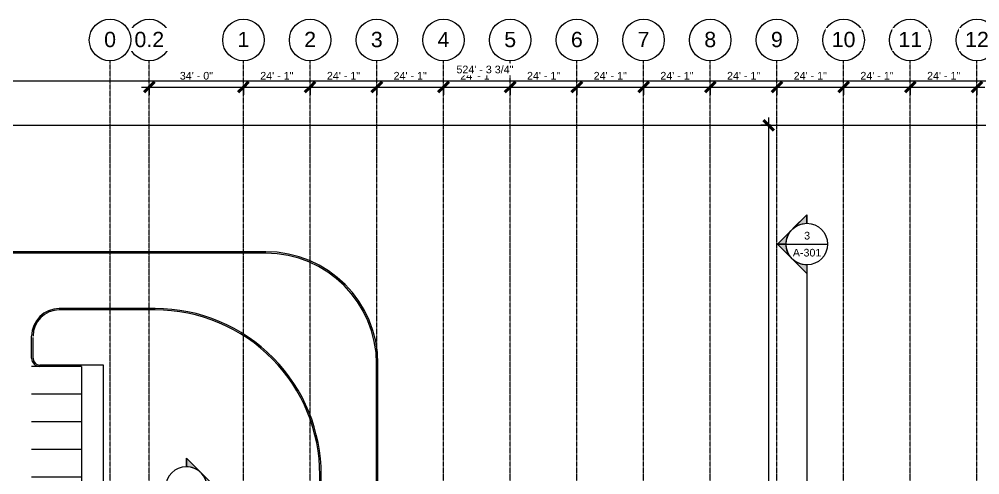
# Model space of a CAD drawing. Header units: inches. Extents: x 19480 to 29385, y -26609 to -18437.
# Drawn here: x 21825 to 25988, y -20410 to -18437 of the extents above; entities that cross this region are included whole.
import ezdxf

# ---------------------------------------------------------------- set-up
doc = ezdxf.new("R2010")
doc.units = ezdxf.units.IN
doc.header["$MEASUREMENT"] = 0
doc.linetypes.add('Center', pattern=[1.25, 0.25, -0.1875, 0.625, -0.1875])
doc.linetypes.add('Grid Line 1_2_', pattern=[0.875, 0.5, -0.125, 0.125, -0.125])
for name, color, linetype, lineweight in [('A-ANNO-DIMS', 211, 'Continuous', 9), ('A-ANNO-DIMS-360', 211, 'Continuous', 9), ('A-PROP-LINE', 214, 'Center', 15), ('A-SITE-CURB', 90, 'Continuous', 9), ('A-SITE-ROAD', 130, 'Continuous', 9), ('A-SITE-SWLK', 140, 'Continuous', 9), ('G-ANNO-SYMB', 111, 'Continuous', 9), ('L-SITE', 91, 'Continuous', 9), ('S-GRID', 1, 'Continuous', 9), ('S-GRID-IDEN', 1, 'Continuous', 9)]:
    doc.layers.add(name, color=color, linetype=linetype, lineweight=lineweight)
doc.styles.add('Arial', font='arial.ttf', dxfattribs={"height": 66.388473})
doc.styles.add('Arial_1', font='arial.ttf', dxfattribs={"height": 33.194237})
doc.dimstyles.new('Linear_-_3_32__Arial', dxfattribs={"dimscale": 12, "dimtxt": 33.75, "dimasz": 3.75, "dimexe": 2.8125, "dimexo": 1.875, "dimgap": 1.875, "dimtad": 1, "dimdec": 3, "dimrnd": 0.125, "dimzin": 1, "dimdsep": 46, "dimlunit": 4, "dimtxsty": 'Arial_1', "dimblk1": 'OBLIQUE', "dimblk2": 'OBLIQUE', "dimsah": 1, "dimcen": 0.09, "dimdle": 2.8125, "dimazin": 0, "dimtfac": 1, "dimtdec": 4, "dimtix": 1, "dimtmove": 0, "dimatfit": 3, "dimfxl": 1, "dimtvp": 1, "dimtfill": 1, "dimfrac": 2, "dimtolj": 1, "dimtzin": 0, "dimarcsym": 2})

# ---------------------------------------------------------------- blocks, each defined once
blk = doc.blocks.new('Parking_Stall_Multiple - Parking_Stall_Multiple-396552-Site Plan - Phase 1')
at = {"layer": 'L-SITE'}
for p, q in [((0, 2760), (0, 2880)), ((0, 2880), (216, 2880)), ((0, 2760), (216, 2760)), ((0, 2640), (0, 2760)), ((0, 2760), (216, 2760)), ((0, 2640), (216, 2640)), ((0, 2520), (0, 2640)), ((0, 2640), (216, 2640)), ((0, 2520), (216, 2520)), ((0, 2400), (0, 2520)), ((0, 2520), (216, 2520)), ((0, 2400), (216, 2400)), ((0, 2280), (0, 2400)), ((0, 2400), (216, 2400)), ((0, 2280), (216, 2280)), ((0, 2160), (0, 2280)), ((0, 2280), (216, 2280)), ((0, 2160), (216, 2160)), ((0, 2040), (0, 2160)), ((0, 2160), (216, 2160)), ((0, 2040), (216, 2040)), ((0, 1920), (0, 2040)), ((0, 2040), (216, 2040)), ((0, 1920), (216, 1920)), ((0, 1800), (0, 1920)), ((0, 1920), (216, 1920)), ((0, 1800), (216, 1800)), ((0, 1680), (0, 1800)), ((0, 1800), (216, 1800)), ((0, 1680), (216, 1680)), ((0, 1560), (0, 1680)), ((0, 1680), (216, 1680)), ((0, 1560), (216, 1560)), ((0, 1440), (0, 1560)), ((0, 1560), (216, 1560)), ((0, 1440), (216, 1440)), ((0, 1320), (0, 1440)), ((0, 1440), (216, 1440)), ((0, 1320), (216, 1320)), ((0, 1200), (0, 1320)), ((0, 1320), (216, 1320)), ((0, 1200), (216, 1200)), ((0, 1080), (0, 1200)), ((0, 1200), (216, 1200)), ((0, 1080), (216, 1080)), ((0, 960), (0, 1080)), ((0, 1080), (216, 1080)), ((0, 960), (216, 960)), ((0, 840), (0, 960)), ((0, 960), (216, 960)), ((0, 840), (216, 840)), ((0, 720), (0, 840)), ((0, 840), (216, 840)), ((0, 720), (216, 720)), ((0, 600), (0, 720)), ((0, 720), (216, 720)), ((0, 600), (216, 600)), ((0, 480), (0, 600)), ((0, 600), (216, 600)), ((0, 480), (216, 480)), ((0, 360), (0, 480)), ((0, 480), (216, 480)), ((0, 360), (216, 360)), ((0, 240), (0, 360)), ((0, 360), (216, 360)), ((0, 240), (216, 240)), ((0, 120), (0, 240)), ((0, 240), (216, 240)), ((0, 120), (216, 120)), ((0, 0), (0, 120)), ((0, 120), (216, 120)), ((0, 0), (216, 0))]:
    blk.add_line(p, q, dxfattribs=at)
blk = doc.blocks.new('Grid - Grid Head - Circle-14747-Site Plan - Phase 1')
at = {"layer": 'S-GRID-IDEN'}
blk.add_circle((0, 0), 0.25, dxfattribs=at)
blk = doc.blocks.new('DIMBLOCK3-Site Plan - Phase 1')
at = {"layer": 'A-ANNO-DIMS-360'}
for p, q in [((22354.6, -18730.9), (22796.4, -18730.9)), ((22388.4, -18721.6), (22388.4, -18764.7)), ((22388.4, -18730.9), (22388.4, -18721.6)), ((22796.4, -18721.6), (22796.4, -18764.7)), ((22796.4, -18730.9), (22796.4, -18721.6))]:
    blk.add_line(p, q, dxfattribs=at)
at = {"layer": 'A-ANNO-DIMS-360', "lineweight": 50}
for p, q in [((22388.4, -18730.9), (22365.9, -18753.4)), ((22388.4, -18730.9), (22410.9, -18708.4)), ((22796.4, -18730.9), (22773.9, -18753.4)), ((22796.4, -18730.9), (22818.9, -18708.4))]:
    blk.add_line(p, q, dxfattribs=at)
at = {"layer": 'A-ANNO-DIMS-360', "color": 0, "insert": (22520.7, -18665.3), "char_height": 33.19, "width": 171.969, "attachment_point": 1, "line_spacing_factor": 0.938532, "style": 'Arial_1', "bg_fill": 3, "box_fill_scale": 1.25, "bg_fill_color": 0, "bg_fill_transparency": 0}
blk.add_mtext('34\' - 0"', dxfattribs=at)
blk = doc.blocks.new('_Oblique')
at = {"color": 0, "linetype": 'ByBlock', "lineweight": -2}
blk.add_line((-0.5, -0.5), (0.5, 0.5), dxfattribs=at)
blk = doc.blocks.new('DIMBLOCK4-Site Plan - Phase 1')
at = {"layer": 'A-ANNO-DIMS-360', "lineweight": 50}
for p, q in [((22796.4, -18730.9), (22773.9, -18753.4)), ((22796.4, -18730.9), (22818.9, -18708.4)), ((23085.4, -18730.9), (23062.9, -18753.4)), ((23085.4, -18730.9), (23107.9, -18708.4))]:
    blk.add_line(p, q, dxfattribs=at)
at = {"layer": 'A-ANNO-DIMS-360'}
for p, q in [((22796.4, -18721.6), (22796.4, -18764.7)), ((22796.4, -18730.9), (22796.4, -18721.6)), ((22796.4, -18730.9), (23085.4, -18730.9)), ((23085.4, -18721.6), (23085.4, -18764.7)), ((23085.4, -18730.9), (23085.4, -18721.6))]:
    blk.add_line(p, q, dxfattribs=at)
at = {"layer": 'A-ANNO-DIMS-360', "color": 0, "insert": (22869.2, -18665.3), "char_height": 33.19, "width": 171.969, "attachment_point": 1, "line_spacing_factor": 0.938532, "style": 'Arial_1', "bg_fill": 3, "box_fill_scale": 1.25, "bg_fill_color": 0, "bg_fill_transparency": 0}
blk.add_mtext('24\' - 1"', dxfattribs=at)
blk = doc.blocks.new('DIMBLOCK5-Site Plan - Phase 1')
at = {"layer": 'A-ANNO-DIMS-360', "lineweight": 50}
for p, q in [((23085.4, -18730.9), (23062.9, -18753.4)), ((23085.4, -18730.9), (23107.9, -18708.4)), ((23374.4, -18730.9), (23351.9, -18753.4)), ((23374.4, -18730.9), (23396.9, -18708.4))]:
    blk.add_line(p, q, dxfattribs=at)
at = {"layer": 'A-ANNO-DIMS-360'}
for p, q in [((23085.4, -18721.6), (23085.4, -18764.7)), ((23085.4, -18730.9), (23085.4, -18721.6)), ((23085.4, -18730.9), (23374.4, -18730.9)), ((23374.4, -18721.6), (23374.4, -18764.7)), ((23374.4, -18730.9), (23374.4, -18721.6))]:
    blk.add_line(p, q, dxfattribs=at)
at = {"layer": 'A-ANNO-DIMS-360', "color": 0, "insert": (23158.2, -18665.3), "char_height": 33.19, "width": 171.969, "attachment_point": 1, "line_spacing_factor": 0.938532, "style": 'Arial_1', "bg_fill": 3, "box_fill_scale": 1.25, "bg_fill_color": 0, "bg_fill_transparency": 0}
blk.add_mtext('24\' - 1"', dxfattribs=at)
blk = doc.blocks.new('DIMBLOCK6-Site Plan - Phase 1')
at = {"layer": 'A-ANNO-DIMS-360', "lineweight": 50}
for p, q in [((23374.4, -18730.9), (23351.9, -18753.4)), ((23374.4, -18730.9), (23396.9, -18708.4)), ((23663.4, -18730.9), (23640.9, -18753.4)), ((23663.4, -18730.9), (23685.9, -18708.4))]:
    blk.add_line(p, q, dxfattribs=at)
at = {"layer": 'A-ANNO-DIMS-360'}
for p, q in [((23374.4, -18721.6), (23374.4, -18764.7)), ((23374.4, -18730.9), (23374.4, -18721.6)), ((23374.4, -18730.9), (23663.4, -18730.9)), ((23663.4, -18721.6), (23663.4, -18764.7)), ((23663.4, -18730.9), (23663.4, -18721.6))]:
    blk.add_line(p, q, dxfattribs=at)
at = {"layer": 'A-ANNO-DIMS-360', "color": 0, "insert": (23447.2, -18665.3), "char_height": 33.19, "width": 171.969, "attachment_point": 1, "line_spacing_factor": 0.938532, "style": 'Arial_1', "bg_fill": 3, "box_fill_scale": 1.25, "bg_fill_color": 0, "bg_fill_transparency": 0}
blk.add_mtext('24\' - 1"', dxfattribs=at)
blk = doc.blocks.new('DIMBLOCK7-Site Plan - Phase 1')
at = {"layer": 'A-ANNO-DIMS-360', "lineweight": 50}
for p, q in [((23663.4, -18730.9), (23640.9, -18753.4)), ((23663.4, -18730.9), (23685.9, -18708.4)), ((23952.4, -18730.9), (23929.9, -18753.4)), ((23952.4, -18730.9), (23974.9, -18708.4))]:
    blk.add_line(p, q, dxfattribs=at)
at = {"layer": 'A-ANNO-DIMS-360'}
for p, q in [((23663.4, -18721.6), (23663.4, -18764.7)), ((23663.4, -18730.9), (23663.4, -18721.6)), ((23663.4, -18730.9), (23952.4, -18730.9)), ((23952.4, -18721.6), (23952.4, -18764.7)), ((23952.4, -18730.9), (23952.4, -18721.6))]:
    blk.add_line(p, q, dxfattribs=at)
at = {"layer": 'A-ANNO-DIMS-360', "color": 0, "insert": (23736.2, -18665.3), "char_height": 33.19, "width": 171.969, "attachment_point": 1, "line_spacing_factor": 0.938532, "style": 'Arial_1', "bg_fill": 3, "box_fill_scale": 1.25, "bg_fill_color": 0, "bg_fill_transparency": 0}
blk.add_mtext('24\' - 1"', dxfattribs=at)
blk = doc.blocks.new('DIMBLOCK8-Site Plan - Phase 1')
at = {"layer": 'A-ANNO-DIMS-360', "lineweight": 50}
for p, q in [((23952.4, -18730.9), (23929.9, -18753.4)), ((23952.4, -18730.9), (23974.9, -18708.4)), ((24241.4, -18730.9), (24218.9, -18753.4)), ((24241.4, -18730.9), (24263.9, -18708.4))]:
    blk.add_line(p, q, dxfattribs=at)
at = {"layer": 'A-ANNO-DIMS-360'}
for p, q in [((23952.4, -18721.6), (23952.4, -18764.7)), ((23952.4, -18730.9), (23952.4, -18721.6)), ((23952.4, -18730.9), (24241.4, -18730.9)), ((24241.4, -18721.6), (24241.4, -18764.7)), ((24241.4, -18730.9), (24241.4, -18721.6))]:
    blk.add_line(p, q, dxfattribs=at)
at = {"layer": 'A-ANNO-DIMS-360', "color": 0, "insert": (24025.2, -18665.3), "char_height": 33.19, "width": 171.969, "attachment_point": 1, "line_spacing_factor": 0.938532, "style": 'Arial_1', "bg_fill": 3, "box_fill_scale": 1.25, "bg_fill_color": 0, "bg_fill_transparency": 0}
blk.add_mtext('24\' - 1"', dxfattribs=at)
blk = doc.blocks.new('DIMBLOCK9-Site Plan - Phase 1')
at = {"layer": 'A-ANNO-DIMS-360', "lineweight": 50}
for p, q in [((24241.4, -18730.9), (24218.9, -18753.4)), ((24241.4, -18730.9), (24263.9, -18708.4)), ((24530.4, -18730.9), (24507.9, -18753.4)), ((24530.4, -18730.9), (24552.9, -18708.4))]:
    blk.add_line(p, q, dxfattribs=at)
at = {"layer": 'A-ANNO-DIMS-360'}
for p, q in [((24241.4, -18721.6), (24241.4, -18764.7)), ((24241.4, -18730.9), (24241.4, -18721.6)), ((24241.4, -18730.9), (24530.4, -18730.9)), ((24530.4, -18721.6), (24530.4, -18764.7)), ((24530.4, -18730.9), (24530.4, -18721.6))]:
    blk.add_line(p, q, dxfattribs=at)
at = {"layer": 'A-ANNO-DIMS-360', "color": 0, "insert": (24314.2, -18665.3), "char_height": 33.19, "width": 171.969, "attachment_point": 1, "line_spacing_factor": 0.938532, "style": 'Arial_1', "bg_fill": 3, "box_fill_scale": 1.25, "bg_fill_color": 0, "bg_fill_transparency": 0}
blk.add_mtext('24\' - 1"', dxfattribs=at)
blk = doc.blocks.new('DIMBLOCK10-Site Plan - Phase 1')
at = {"layer": 'A-ANNO-DIMS-360', "lineweight": 50}
for p, q in [((24530.4, -18730.9), (24507.9, -18753.4)), ((24530.4, -18730.9), (24552.9, -18708.4)), ((24819.4, -18730.9), (24796.9, -18753.4)), ((24819.4, -18730.9), (24841.9, -18708.4))]:
    blk.add_line(p, q, dxfattribs=at)
at = {"layer": 'A-ANNO-DIMS-360'}
for p, q in [((24530.4, -18721.6), (24530.4, -18764.7)), ((24530.4, -18730.9), (24530.4, -18721.6)), ((24530.4, -18730.9), (24819.4, -18730.9)), ((24819.4, -18721.6), (24819.4, -18764.7)), ((24819.4, -18730.9), (24819.4, -18721.6))]:
    blk.add_line(p, q, dxfattribs=at)
at = {"layer": 'A-ANNO-DIMS-360', "color": 0, "insert": (24603.2, -18665.3), "char_height": 33.19, "width": 171.969, "attachment_point": 1, "line_spacing_factor": 0.938532, "style": 'Arial_1', "bg_fill": 3, "box_fill_scale": 1.25, "bg_fill_color": 0, "bg_fill_transparency": 0}
blk.add_mtext('24\' - 1"', dxfattribs=at)
blk = doc.blocks.new('DIMBLOCK11-Site Plan - Phase 1')
at = {"layer": 'A-ANNO-DIMS-360', "lineweight": 50}
for p, q in [((24819.4, -18730.9), (24796.9, -18753.4)), ((24819.4, -18730.9), (24841.9, -18708.4)), ((25108.4, -18730.9), (25085.9, -18753.4)), ((25108.4, -18730.9), (25130.9, -18708.4))]:
    blk.add_line(p, q, dxfattribs=at)
at = {"layer": 'A-ANNO-DIMS-360'}
for p, q in [((24819.4, -18721.6), (24819.4, -18764.7)), ((24819.4, -18730.9), (24819.4, -18721.6)), ((24819.4, -18730.9), (25108.4, -18730.9)), ((25108.4, -18721.6), (25108.4, -18764.7)), ((25108.4, -18730.9), (25108.4, -18721.6))]:
    blk.add_line(p, q, dxfattribs=at)
at = {"layer": 'A-ANNO-DIMS-360', "color": 0, "insert": (24892.2, -18665.3), "char_height": 33.19, "width": 171.969, "attachment_point": 1, "line_spacing_factor": 0.938532, "style": 'Arial_1', "bg_fill": 3, "box_fill_scale": 1.25, "bg_fill_color": 0, "bg_fill_transparency": 0}
blk.add_mtext('24\' - 1"', dxfattribs=at)
blk = doc.blocks.new('DIMBLOCK12-Site Plan - Phase 1')
at = {"layer": 'A-ANNO-DIMS-360', "lineweight": 50}
for p, q in [((25108.4, -18730.9), (25085.9, -18753.4)), ((25108.4, -18730.9), (25130.9, -18708.4)), ((25397.4, -18730.9), (25374.9, -18753.4)), ((25397.4, -18730.9), (25419.9, -18708.4))]:
    blk.add_line(p, q, dxfattribs=at)
at = {"layer": 'A-ANNO-DIMS-360'}
for p, q in [((25108.4, -18721.6), (25108.4, -18764.7)), ((25108.4, -18730.9), (25108.4, -18721.6)), ((25108.4, -18730.9), (25397.4, -18730.9)), ((25397.4, -18721.6), (25397.4, -18764.7)), ((25397.4, -18730.9), (25397.4, -18721.6))]:
    blk.add_line(p, q, dxfattribs=at)
at = {"layer": 'A-ANNO-DIMS-360', "color": 0, "insert": (25181.2, -18665.3), "char_height": 33.19, "width": 171.969, "attachment_point": 1, "line_spacing_factor": 0.938532, "style": 'Arial_1', "bg_fill": 3, "box_fill_scale": 1.25, "bg_fill_color": 0, "bg_fill_transparency": 0}
blk.add_mtext('24\' - 1"', dxfattribs=at)
blk = doc.blocks.new('DIMBLOCK13-Site Plan - Phase 1')
at = {"layer": 'A-ANNO-DIMS-360', "lineweight": 50}
for p, q in [((25397.4, -18730.9), (25374.9, -18753.4)), ((25397.4, -18730.9), (25419.9, -18708.4)), ((25686.4, -18730.9), (25663.9, -18753.4)), ((25686.4, -18730.9), (25708.9, -18708.4))]:
    blk.add_line(p, q, dxfattribs=at)
at = {"layer": 'A-ANNO-DIMS-360'}
for p, q in [((25397.4, -18721.6), (25397.4, -18764.7)), ((25397.4, -18730.9), (25397.4, -18721.6)), ((25397.4, -18730.9), (25686.4, -18730.9)), ((25686.4, -18721.6), (25686.4, -18764.7)), ((25686.4, -18730.9), (25686.4, -18721.6))]:
    blk.add_line(p, q, dxfattribs=at)
at = {"layer": 'A-ANNO-DIMS-360', "color": 0, "insert": (25470.2, -18665.3), "char_height": 33.19, "width": 171.969, "attachment_point": 1, "line_spacing_factor": 0.938532, "style": 'Arial_1', "bg_fill": 3, "box_fill_scale": 1.25, "bg_fill_color": 0, "bg_fill_transparency": 0}
blk.add_mtext('24\' - 1"', dxfattribs=at)
blk = doc.blocks.new('DIMBLOCK14-Site Plan - Phase 1')
at = {"layer": 'A-ANNO-DIMS-360', "lineweight": 50}
for p, q in [((25686.4, -18730.9), (25663.9, -18753.4)), ((25686.4, -18730.9), (25708.9, -18708.4)), ((25975.4, -18730.9), (25952.9, -18753.4)), ((25975.4, -18730.9), (25997.9, -18708.4))]:
    blk.add_line(p, q, dxfattribs=at)
at = {"layer": 'A-ANNO-DIMS-360'}
for p, q in [((25686.4, -18721.6), (25686.4, -18764.7)), ((25686.4, -18730.9), (25686.4, -18721.6)), ((25686.4, -18730.9), (26009.1, -18730.9)), ((25975.4, -18721.6), (25975.4, -18764.7)), ((25975.4, -18730.9), (25975.4, -18721.6))]:
    blk.add_line(p, q, dxfattribs=at)
at = {"layer": 'A-ANNO-DIMS-360', "color": 0, "insert": (25759.2, -18665.3), "char_height": 33.19, "width": 171.969, "attachment_point": 1, "line_spacing_factor": 0.938532, "style": 'Arial_1', "bg_fill": 3, "box_fill_scale": 1.25, "bg_fill_color": 0, "bg_fill_transparency": 0}
blk.add_mtext('24\' - 1"', dxfattribs=at)
blk = doc.blocks.new('DIMBLOCK17-Site Plan - Phase 1')
at = {"layer": 'A-ANNO-DIMS-360'}
for p, q in [((20696.5, -18874), (20696.5, -18669.9)), ((26988.2, -18874), (26988.2, -18669.9)), ((20662.7, -18703.6), (27021.9, -18703.6)), ((20696.5, -18703.6), (20696.5, -18874)), ((26988.2, -18703.6), (26988.2, -18874))]:
    blk.add_line(p, q, dxfattribs=at)
at = {"layer": 'A-ANNO-DIMS-360', "lineweight": 50}
for p, q in [((20696.5, -18703.6), (20719, -18681.1)), ((26988.2, -18703.6), (27010.7, -18681.1)), ((20696.5, -18703.6), (20674, -18726.1)), ((26988.2, -18703.6), (26965.7, -18726.1))]:
    blk.add_line(p, q, dxfattribs=at)
at = {"layer": 'A-ANNO-DIMS-360', "color": 0, "insert": (23719.5, -18638.1), "char_height": 33.194, "width": 294.715, "attachment_point": 1, "line_spacing_factor": 0.938532, "style": 'Arial_1', "bg_fill": 3, "box_fill_scale": 1.25, "bg_fill_color": 0, "bg_fill_transparency": 0}
blk.add_mtext('524\' - 3 3/4"', dxfattribs=at)
blk = doc.blocks.new('Section - Section Head - Filled-1526-Site Plan - Phase 1')
at = {"layer": 'G-ANNO-SYMB'}
h = blk.add_hatch(color=256, dxfattribs=at)
edge = h.paths.add_edge_path(flags=0)
edge.add_line((-0.427, 0.177), (-0.25, 0.354))
edge.add_line((-0.25, 0.354), (-0.25, 0.25))
edge.add_arc((-0.25, 0), 0.25, 90, 135)
h = blk.add_hatch(color=256, dxfattribs=at)
edge = h.paths.add_edge_path(flags=0)
edge.add_arc((-0.25, 0), 0.25, 45, 90)
edge.add_line((-0.25, 0.25), (-0.25, 0.354))
edge.add_line((-0.25, 0.354), (-0.073, 0.177))
h = blk.add_hatch(color=256, dxfattribs=at)
edge = h.paths.add_edge_path(flags=0)
edge.add_arc((-0.25, 0), 0.25, 137.9216, 180)
edge.add_line((-0.5, 0), (-0.604, 0))
edge.add_line((-0.604, 0), (-0.436, 0.168))
h = blk.add_hatch(color=256, dxfattribs=at)
edge = h.paths.add_edge_path(flags=0)
edge.add_line((-0.064, 0.168), (0.104, 0))
edge.add_line((0.104, 0), (0, 0))
edge.add_arc((-0.25, 0), 0.25, 0, 42.0784)
for p, q in [((-0.25, 0.354), (-0.604, 0)), ((-0.25, 0.354), (-0.427, 0.177)), ((-0.25, 0.354), (0.104, 0)), ((-0.25, 0.25), (-0.25, 0.354)), ((-0.073, 0.177), (-0.25, 0.354)), ((-0.25, 0.354), (-0.25, 0.25)), ((-0.436, 0.168), (-0.604, 0)), ((0.104, 0), (-0.064, 0.168)), ((-0.604, 0), (-0.5, 0)), ((0, 0), (0.104, 0)), ((-0.5, 0), (-0.604, 0)), ((0, 0), (0.104, 0))]:
    blk.add_line(p, q, dxfattribs=at)
for start, end in [(360, 180), (90, 135), (45, 90), (137.9216, 180), (0, 42.0784), (180, 360)]:
    blk.add_arc((-0.25, 0), 0.25, start, end, dxfattribs=at)
blk = doc.blocks.new('DIMBLOCK43-Site Plan - Phase 1')
at = {"layer": 'A-ANNO-DIMS-360'}
for p, q in [((25081.4, -18896.5), (25038.4, -18896.5)), ((25072.1, -18862.8), (25072.1, -22350.1)), ((25072.1, -18896.5), (25081.4, -18896.5)), ((25081.4, -22350.1), (25038.4, -22350.1)), ((25072.1, -22350.1), (25081.4, -22350.1))]:
    blk.add_line(p, q, dxfattribs=at)
at = {"layer": 'A-ANNO-DIMS-360', "lineweight": 50}
for p, q in [((25072.1, -18896.5), (25049.6, -18874)), ((25072.1, -18896.5), (25094.6, -18919)), ((25072.1, -22350.1), (25049.6, -22327.6)), ((25072.1, -22350.1), (25094.6, -22372.6))]:
    blk.add_line(p, q, dxfattribs=at)
at = {"layer": 'A-ANNO-DIMS-360', "color": 0, "insert": (25006.6, -20746.1), "char_height": 33.194, "width": 294.715, "attachment_point": 1, "rotation": 90, "line_spacing_factor": 0.938532, "style": 'Arial_1', "bg_fill": 3, "box_fill_scale": 1.25, "bg_fill_color": 0, "bg_fill_transparency": 0}
blk.add_mtext('287\' - 9 1/2"', dxfattribs=at)

msp = doc.modelspace()

# ---------------------------------------------------------------- linework, layer by layer
at = {"layer": 'A-PROP-LINE'}
msp.add_line((20696.4559, -18896.5274), (26988.1776, -18896.5274), dxfattribs=at)
at = {"layer": 'A-SITE-CURB'}
for p, q in [((21884.3902, -19444.0528), (20876.4559, -19444.0528)), ((22893.4074, -19444.0528), (21878.3902, -19444.0528)), ((22413.4074, -19696.0528), (21998.3902, -19696.0528)), ((21884.3902, -19904.9963), (21884.3902, -19814.9963)), ((22190.3902, -19934.9963), (21914.3902, -19934.9963)), ((23379.4074, -21131.2654), (23379.4074, -19930.0528)), ((23127.4074, -21131.2654), (23127.4074, -20410.0528))]:
    msp.add_line(p, q, dxfattribs=at)
for centre, radius, start, end in [((22893.4074, -19930.0528), 486, 0, 90), ((21998.3902, -19810.0528), 114, 90, 180), ((22413.4074, -20410.0528), 714, 44.5072893, 90), ((21914.3902, -19904.9963), 30, 180, 270), ((22413.4074, -20410.0528), 714, 0, 44.5072893)]:
    msp.add_arc(centre, radius, start, end, dxfattribs=at)
at = {"layer": 'A-SITE-ROAD'}
for p, q in [((21878.3902, -19450.0528), (20876.4559, -19450.0528)), ((22893.4074, -19450.0528), (21878.3902, -19450.0528)), ((22413.4074, -19690.0528), (21998.3902, -19690.0528)), ((21878.3902, -19904.9963), (21878.3902, -19810.0528)), ((23373.4074, -21131.2654), (23373.4074, -19930.0528)), ((23133.4074, -21131.2654), (23133.4074, -20410.0528))]:
    msp.add_line(p, q, dxfattribs=at)
for centre, radius, start, end in [((22893.4074, -19930.0528), 480, 0, 90), ((21998.3902, -19810.0528), 120, 90, 180), ((22413.4074, -20410.0528), 720, 44.5072893, 90), ((21914.3902, -19904.9963), 36, 180, 270), ((22413.4074, -20410.0528), 720, 0, 44.5072893)]:
    msp.add_arc(centre, radius, start, end, dxfattribs=at)
at = {"layer": 'A-SITE-SWLK'}
msp.add_line((22190.3902, -22360.0528), (22190.3902, -19934.9963), dxfattribs=at)
at = {"layer": 'G-ANNO-SYMB'}
for p, q in [((25148.0948, -19411.0329), (25328.0948, -19411.0329)), ((25238.0948, -19501.0329), (25238.0948, -23670.3543))]:
    msp.add_line(p, q, dxfattribs=at)
at = {"layer": 'S-GRID', "linetype": 'Grid Line 1_2_'}
for p, q in [((22796.3902, -22848.2095), (22796.3902, -18617.1198)), ((23085.3902, -22848.2095), (23085.3902, -18617.1198)), ((23374.3902, -22848.2095), (23374.3902, -18617.1198)), ((23663.3902, -22848.2095), (23663.3902, -18617.1198)), ((23952.3902, -22848.2095), (23952.3902, -18617.1198)), ((24241.3902, -22848.2095), (24241.3902, -18617.1198)), ((24530.3902, -22848.2095), (24530.3902, -18617.1198)), ((24819.3902, -22848.2095), (24819.3902, -18617.1198)), ((25108.3902, -22848.2095), (25108.3902, -18617.1198)), ((25397.3902, -22848.2095), (25397.3902, -18617.1198)), ((25686.3902, -22848.2095), (25686.3902, -18617.1198)), ((25975.3902, -22848.2095), (25975.3902, -18617.1198))]:
    msp.add_line(p, q, dxfattribs=at)

# ---------------------------------------------------------------- block references
at = {"layer": 'G-ANNO-SYMB', "extrusion": (0, 0, -1), "xscale": 359.9999999999998, "yscale": 359.9999999999998, "zscale": 359.9999999999998, "rotation": 270.0000000000003}
msp.add_blockref('Section - Section Head - Filled-1526-Site Plan - Phase 1', (-25238.0948, -19501.0329), dxfattribs=at)
at = {"layer": 'G-ANNO-SYMB', "xscale": 359.9999999999998, "yscale": 359.9999999999998, "zscale": 359.9999999999998, "rotation": 269.9999999999996}
msp.add_blockref('Section - Section Head - Filled-1526-Site Plan - Phase 1', (22549.2123, -20555.1008), dxfattribs=at)
at = {"layer": 'L-SITE', "rotation": 180}
msp.add_blockref('Parking_Stall_Multiple - Parking_Stall_Multiple-396552-Site Plan - Phase 1', (22094.3902, -19940.9963), dxfattribs=at)
at = {"layer": 'S-GRID-IDEN', "xscale": 359.9999999999998, "yscale": 359.9999999999998, "zscale": 359.9999999999998}
for p in [(22388.3902, -18527.1198), (22796.3902, -18527.1198), (23085.3902, -18527.1198), (23374.3902, -18527.1198), (23663.3902, -18527.1198), (23952.3902, -18527.1198), (24241.3902, -18527.1198), (24530.3902, -18527.1198), (24819.3902, -18527.1198), (25108.3902, -18527.1198), (25397.3902, -18527.1198), (25686.3902, -18527.1198), (25975.3902, -18527.1198)]:
    msp.add_blockref('Grid - Grid Head - Circle-14747-Site Plan - Phase 1', p, dxfattribs=at)

# ---------------------------------------------------------------- texts
at = {"layer": 'G-ANNO-SYMB', "attachment_point": 2, "line_spacing_factor": 0.938532, "style": 'Arial_1'}
for s, insert, char_height, width in [('3', (25239.2474, -19357.8987), 33.1942, 30.78), ('A-301', (25239.2474, -19431.5346), 33.19424, 147.42)]:
    msp.add_mtext(s, dxfattribs=dict(at, insert=insert, char_height=char_height, width=width))

# ---------------------------------------------------------------- next in the draw order: texts
at = {"layer": 'S-GRID-IDEN', "attachment_point": 2, "line_spacing_factor": 0.938532, "style": 'Arial', "bg_fill": 3, "box_fill_scale": 1.25, "bg_fill_color": 0, "bg_fill_transparency": 0}
for s, insert, char_height, width in [('0.2', (22388.3729, -18491.7315), 66.38847, 153.9), ('1', (22796.3729, -18491.7315), 66.3885, 61.56), ('2', (23085.3729, -18491.7315), 66.3885, 61.56), ('3', (23374.3729, -18491.7315), 66.3885, 61.56), ('4', (23663.3729, -18491.7315), 66.3885, 61.56), ('5', (23952.3729, -18491.7315), 66.3885, 61.56), ('6', (24241.3729, -18491.7315), 66.3885, 61.56), ('7', (24530.3729, -18491.7315), 66.3885, 61.56), ('8', (24819.3729, -18491.7315), 66.3885, 61.56), ('9', (25108.3729, -18491.7315), 66.3885, 61.56), ('10', (25397.3729, -18491.7315), 66.38847, 123.12), ('11', (25686.3729, -18491.7315), 66.38847, 123.12), ('12', (25975.3729, -18491.7315), 66.38847, 123.12)]:
    msp.add_mtext(s, dxfattribs=dict(at, insert=insert, char_height=char_height, width=width))

# ---------------------------------------------------------------- next in the draw order: dimensions: what is measured, and where the dimension line sits
at = {"layer": 'A-ANNO-DIMS'}
dim = msp.add_linear_dim(base=(22796.3902, -18730.9061), p1=(22388.3902, -18699.0863), p2=(22796.3902, -18699.0863), dimstyle='Linear_-_3_32__Arial', override={"dimpost": '<>', "dimfxl": 408}, dxfattribs=at)
dim.commit()
dim.dimension.update_dxf_attribs({"geometry": 'DIMBLOCK3-Site Plan - Phase 1', "text_midpoint": (22592.3902, -18691.4467)})

# ---------------------------------------------------------------- next in the draw order: linework, layer by layer
at = {"layer": 'S-GRID', "linetype": 'Grid Line 1_2_'}
msp.add_line((22388.3902, -22848.2095), (22388.3902, -18617.1198), dxfattribs=at)

# ---------------------------------------------------------------- next in the draw order: dimensions: what is measured, and where the dimension line sits
at = {"layer": 'A-ANNO-DIMS'}
dim = msp.add_linear_dim(base=(23085.3902, -18730.9061), p1=(22796.3902, -18699.0863), p2=(23085.3902, -18699.0863), dimstyle='Linear_-_3_32__Arial', override={"dimpost": '<>', "dimfxl": 289}, dxfattribs=at)
dim.commit()
dim.dimension.update_dxf_attribs({"geometry": 'DIMBLOCK4-Site Plan - Phase 1', "text_midpoint": (22940.8902, -18691.741)})

# ---------------------------------------------------------------- next in the draw order: dimensions: what is measured, and where the dimension line sits
dim = msp.add_linear_dim(base=(23374.3902, -18730.9061), p1=(23085.3902, -18699.0863), p2=(23374.3902, -18699.0863), dimstyle='Linear_-_3_32__Arial', override={"dimpost": '<>', "dimfxl": 289}, dxfattribs=at)
dim.commit()
dim.dimension.update_dxf_attribs({"geometry": 'DIMBLOCK5-Site Plan - Phase 1', "text_midpoint": (23229.8902, -18691.741)})

# ---------------------------------------------------------------- next in the draw order: dimensions: what is measured, and where the dimension line sits
dim = msp.add_linear_dim(base=(23663.3902, -18730.9061), p1=(23374.3902, -18699.0863), p2=(23663.3902, -18699.0863), dimstyle='Linear_-_3_32__Arial', override={"dimpost": '<>', "dimfxl": 289}, dxfattribs=at)
dim.commit()
dim.dimension.update_dxf_attribs({"geometry": 'DIMBLOCK6-Site Plan - Phase 1', "text_midpoint": (23518.8902, -18691.741)})

# ---------------------------------------------------------------- next in the draw order: dimensions: what is measured, and where the dimension line sits
dim = msp.add_linear_dim(base=(23952.3902, -18730.9061), p1=(23663.3902, -18699.0863), p2=(23952.3902, -18699.0863), dimstyle='Linear_-_3_32__Arial', override={"dimpost": '<>', "dimfxl": 289}, dxfattribs=at)
dim.commit()
dim.dimension.update_dxf_attribs({"geometry": 'DIMBLOCK7-Site Plan - Phase 1', "text_midpoint": (23807.8902, -18691.741)})

# ---------------------------------------------------------------- next in the draw order: dimensions: what is measured, and where the dimension line sits
dim = msp.add_linear_dim(base=(24241.3902, -18730.9061), p1=(23952.3902, -18699.0863), p2=(24241.3902, -18699.0863), dimstyle='Linear_-_3_32__Arial', override={"dimpost": '<>', "dimfxl": 289}, dxfattribs=at)
dim.commit()
dim.dimension.update_dxf_attribs({"geometry": 'DIMBLOCK8-Site Plan - Phase 1', "text_midpoint": (24096.8902, -18691.741)})

# ---------------------------------------------------------------- next in the draw order: dimensions: what is measured, and where the dimension line sits
dim = msp.add_linear_dim(base=(24530.3902, -18730.9061), p1=(24241.3902, -18699.0863), p2=(24530.3902, -18699.0863), dimstyle='Linear_-_3_32__Arial', override={"dimpost": '<>', "dimfxl": 289}, dxfattribs=at)
dim.commit()
dim.dimension.update_dxf_attribs({"geometry": 'DIMBLOCK9-Site Plan - Phase 1', "text_midpoint": (24385.8902, -18691.741)})

# ---------------------------------------------------------------- next in the draw order: dimensions: what is measured, and where the dimension line sits
dim = msp.add_linear_dim(base=(24819.3902, -18730.9061), p1=(24530.3902, -18699.0863), p2=(24819.3902, -18699.0863), dimstyle='Linear_-_3_32__Arial', override={"dimpost": '<>', "dimfxl": 289}, dxfattribs=at)
dim.commit()
dim.dimension.update_dxf_attribs({"geometry": 'DIMBLOCK10-Site Plan - Phase 1', "text_midpoint": (24674.8902, -18691.741)})

# ---------------------------------------------------------------- next in the draw order: dimensions: what is measured, and where the dimension line sits
dim = msp.add_linear_dim(base=(25108.3902, -18730.9061), p1=(24819.3902, -18699.0863), p2=(25108.3902, -18699.0863), dimstyle='Linear_-_3_32__Arial', override={"dimpost": '<>', "dimfxl": 289}, dxfattribs=at)
dim.commit()
dim.dimension.update_dxf_attribs({"geometry": 'DIMBLOCK11-Site Plan - Phase 1', "text_midpoint": (24963.8902, -18691.741)})

# ---------------------------------------------------------------- next in the draw order: dimensions: what is measured, and where the dimension line sits
dim = msp.add_linear_dim(base=(25397.3902, -18730.9061), p1=(25108.3902, -18699.0863), p2=(25397.3902, -18699.0863), dimstyle='Linear_-_3_32__Arial', override={"dimpost": '<>', "dimfxl": 289}, dxfattribs=at)
dim.commit()
dim.dimension.update_dxf_attribs({"geometry": 'DIMBLOCK12-Site Plan - Phase 1', "text_midpoint": (25252.8902, -18691.741)})

# ---------------------------------------------------------------- next in the draw order: dimensions: what is measured, and where the dimension line sits
dim = msp.add_linear_dim(base=(25686.3902, -18730.9061), p1=(25397.3902, -18699.0863), p2=(25686.3902, -18699.0863), dimstyle='Linear_-_3_32__Arial', override={"dimpost": '<>', "dimfxl": 289}, dxfattribs=at)
dim.commit()
dim.dimension.update_dxf_attribs({"geometry": 'DIMBLOCK13-Site Plan - Phase 1', "text_midpoint": (25541.8902, -18691.741)})

# ---------------------------------------------------------------- next in the draw order: dimensions: what is measured, and where the dimension line sits
dim = msp.add_linear_dim(base=(25975.3902, -18730.9061), p1=(25686.3902, -18699.0863), p2=(25975.3902, -18699.0863), dimstyle='Linear_-_3_32__Arial', override={"dimpost": '<>', "dimfxl": 289}, dxfattribs=at)
dim.commit()
dim.dimension.update_dxf_attribs({"geometry": 'DIMBLOCK14-Site Plan - Phase 1', "text_midpoint": (25830.8902, -18691.741)})

# ---------------------------------------------------------------- next in the draw order: dimensions: what is measured, and where the dimension line sits
dim = msp.add_linear_dim(base=(26988.1776, -18703.6436), p1=(20696.4559, -18896.5274), p2=(26988.1776, -18896.5274), dimstyle='Linear_-_3_32__Arial', override={"dimpost": '<>', "dimfxl": 6291.721728}, dxfattribs=at)
dim.commit()
dim.dimension.update_dxf_attribs({"geometry": 'DIMBLOCK17-Site Plan - Phase 1', "text_midpoint": (23842.3168, -18663.9691)})

# ---------------------------------------------------------------- next in the draw order: linework, layer by layer
at = {"layer": 'S-GRID', "linetype": 'Grid Line 1_2_'}
msp.add_line((22218.3902, -22848.2095), (22218.3902, -18617.1198), dxfattribs=at)

# ---------------------------------------------------------------- next in the draw order: block references
at = {"layer": 'S-GRID-IDEN', "xscale": 359.9999999999998, "yscale": 359.9999999999998, "zscale": 359.9999999999998}
msp.add_blockref('Grid - Grid Head - Circle-14747-Site Plan - Phase 1', (22218.3902, -18527.1198), dxfattribs=at)

# ---------------------------------------------------------------- next in the draw order: dimensions: what is measured, and where the dimension line sits
at = {"layer": 'A-ANNO-DIMS'}
dim = msp.add_linear_dim(base=(25072.13, -22350.0528), p1=(25103.9498, -18896.5274), p2=(25103.9498, -22350.0528), angle=90, dimstyle='Linear_-_3_32__Arial', override={"dimpost": '<>', "dimfxl": 3453.5254}, dxfattribs=at)
dim.commit()
dim.dimension.update_dxf_attribs({"geometry": 'DIMBLOCK43-Site Plan - Phase 1', "text_midpoint": (25032.4668, -20623.2901)})

# ---------------------------------------------------------------- next in the draw order: texts
at = {"layer": 'S-GRID-IDEN', "insert": (22218.3729, -18491.7315), "char_height": 66.3885, "width": 61.56, "attachment_point": 2, "line_spacing_factor": 0.938532, "style": 'Arial', "bg_fill": 3, "box_fill_scale": 1.25, "bg_fill_color": 0, "bg_fill_transparency": 0}
msp.add_mtext('0', dxfattribs=at)

doc.saveas('drawing.dxf')
